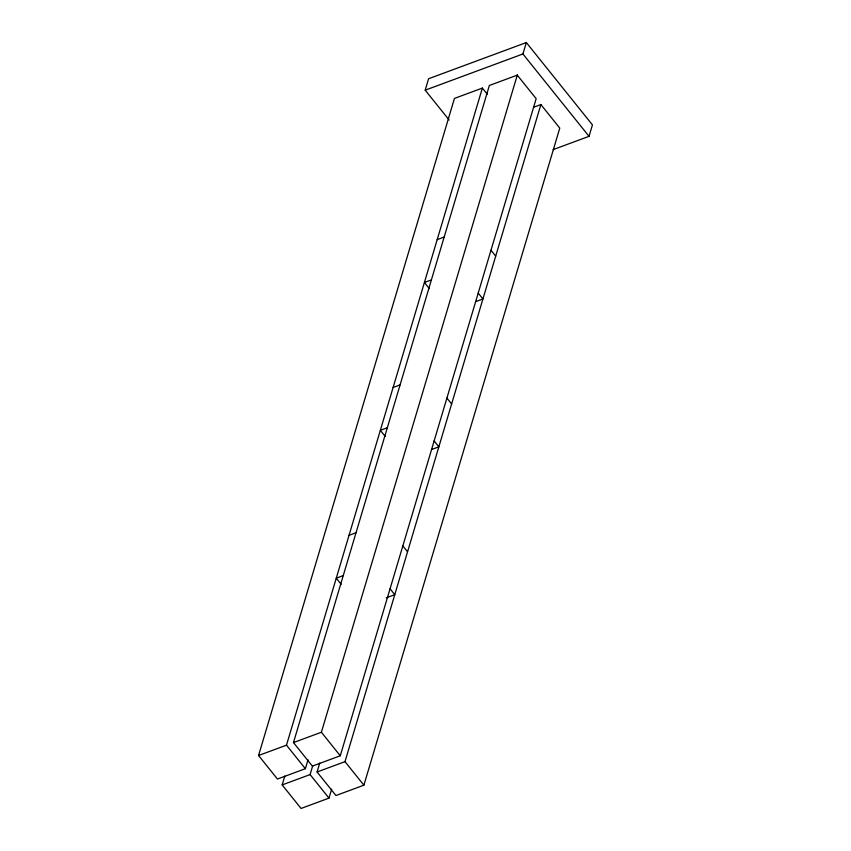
<?xml version="1.0" encoding="UTF-8"?>
<svg xmlns="http://www.w3.org/2000/svg" width="851" height="851" viewBox="0 0 851 851"><rect width="100%" height="100%" fill="white"/><g stroke="black" fill="none" stroke-linecap="round" stroke-linejoin="round"><path stroke-width="1.28" d="M449.158 120.023L425.192 90.174L428.596 78.739L526.333 42.55L592.445 124.906L589.03 136.33L553.161 149.616M308.03 759.783L305.371 768.698L277.447 779.037L258.555 755.507L454.445 98.418L482.368 88.078L487.293 94.216M258.555 755.507L286.479 745.168L482.368 88.078M293.467 742.583L489.346 85.483L517.27 75.143L536.162 98.673L340.272 755.773L312.349 766.113L293.467 742.583L321.391 732.243L517.355 74.867M331.645 789.196L328.986 798.11L301.063 808.45L282.17 784.92L284.83 776.006M425.192 90.174L522.918 53.975L526.333 42.55M282.17 784.92L310.094 774.58L312.753 765.666M533.598 107.258L540.885 104.556L559.777 128.097L363.888 785.186L335.964 795.525L317.072 771.995L319.731 763.081M317.072 771.995L344.995 761.656L540.885 104.556M437.191 239.631L444.169 237.046M431.393 279.905L424.415 282.489L429.34 288.627M475.645 301.68L482.932 298.978L478.209 293.095M393.109 387.482L400.098 384.897M387.322 427.755L380.333 430.34L385.269 436.478M431.574 449.519L438.85 446.818L434.127 440.935M349.038 535.332L356.016 532.747M343.24 575.595L336.262 578.18L341.187 584.318M386.28 597.817L394.779 594.668L390.056 588.786M522.918 53.975L589.03 136.33M490.984 250.237L495.707 256.119M446.903 398.087L451.626 403.97M402.831 545.927L407.555 551.81M321.391 732.243L340.272 755.773M344.995 761.656L363.888 785.186M286.479 745.168L305.371 768.698M310.094 774.58L328.986 798.11"/></g></svg>
